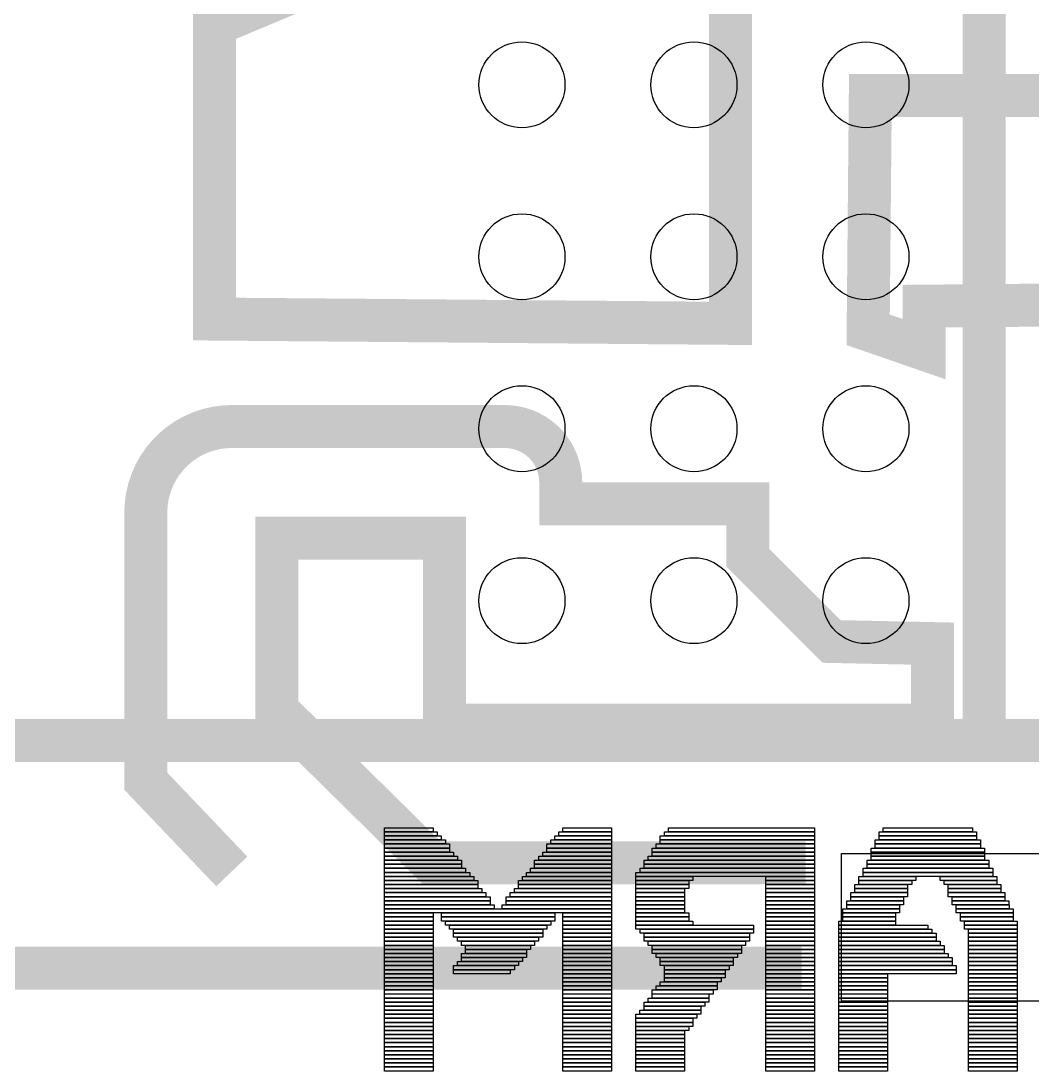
# Model space of a CAD drawing. Extents: x -18.1 to 63.6, y -0.2 to 55.2.
# Drawn here: x 7.5 to 12.207, y 5.452 to 10.337 of the extents above; entities that cross this region are included whole.
import ezdxf

# ---------------------------------------------------------------- set-up
doc = ezdxf.new("R2010")
doc.units = 0
doc.header["$MEASUREMENT"] = 0
for name, color, linetype in [('PG_SILKSCREEN_BOTTOM', 10, 'CONTINUOUS'), ('PG_SILKSCREEN_TOP', 11, 'CONTINUOUS'), ('PIN_BOTTOM', 13, 'CONTINUOUS'), ('PIN_TOP', 12, 'CONTINUOUS')]:
    doc.layers.add(name, color=color, linetype=linetype)

msp = doc.modelspace()

# ---------------------------------------------------------------- linework, layer by layer
at = {"layer": 'PG_SILKSCREEN_BOTTOM', "const_width": 0.2}
for points in [[(12.7296, 20.2898), (3.7296, 20.2898), (3.7296, 6.9898), (12.7296, 6.9898)], [(11.9796, 6.9898), (4.4796, 6.9898), (4.4796, 20.2898), (11.9796, 20.2898)]]:
    msp.add_lwpolyline(points, close=True, dxfattribs=at)
at = {"layer": 'PG_SILKSCREEN_BOTTOM'}
for points in [[(9.417, 6.5642), (9.1906, 6.5642), (9.1906, 6.5832), (9.417, 6.5832)], [(9.4358, 6.5455), (9.1906, 6.5455), (9.1906, 6.5644), (9.4358, 6.5644)], [(10.2468, 6.5455), (10.0016, 6.5455), (10.0016, 6.5644), (10.2468, 6.5644)], [(10.2467, 6.5642), (10.0204, 6.5642), (10.0204, 6.5832), (10.2467, 6.5832)], [(11.1898, 6.5455), (10.492, 6.5455), (10.492, 6.5644), (11.1898, 6.5644)], [(11.1898, 6.5642), (10.5108, 6.5642), (10.5108, 6.5832), (11.1898, 6.5832)], [(11.9442, 6.5455), (11.4916, 6.5455), (11.4916, 6.5644), (11.9442, 6.5644)], [(11.9252, 6.5642), (11.5104, 6.5642), (11.5104, 6.5832), (11.9252, 6.5832)], [(9.4734, 6.5078), (9.1905, 6.5078), (9.1905, 6.5266), (9.4734, 6.5266)], [(9.4546, 6.5266), (9.1906, 6.5266), (9.1906, 6.5454), (9.4546, 6.5454)], [(9.4924, 6.4889), (9.1906, 6.4889), (9.1906, 6.5078), (9.4924, 6.5078)], [(10.2468, 6.4889), (9.945, 6.4889), (9.945, 6.5078), (10.2468, 6.5078)], [(10.2468, 6.5078), (9.9639, 6.5078), (9.9639, 6.5266), (10.2468, 6.5266)], [(10.2468, 6.5266), (9.9828, 6.5266), (9.9828, 6.5454), (10.2468, 6.5454)], [(11.1898, 6.4889), (10.4542, 6.4889), (10.4542, 6.5078), (11.1898, 6.5078)], [(11.1898, 6.5266), (10.4731, 6.5266), (10.4731, 6.5454), (11.1898, 6.5454)], [(11.1898, 6.5078), (10.4731, 6.5078), (10.4731, 6.5266), (11.1898, 6.5266)], [(11.9631, 6.5078), (11.4727, 6.5078), (11.4727, 6.5266), (11.9631, 6.5266)], [(11.9631, 6.4889), (11.4727, 6.4889), (11.4727, 6.5078), (11.9631, 6.5078)], [(11.9442, 6.5266), (11.4916, 6.5266), (11.4916, 6.5454), (11.9442, 6.5454)], [(9.53, 6.4322), (9.1905, 6.4322), (9.1905, 6.4512), (9.53, 6.4512)], [(9.4924, 6.47), (9.1906, 6.47), (9.1906, 6.4888), (9.4924, 6.4888)], [(9.5112, 6.4512), (9.1906, 6.4512), (9.1906, 6.47), (9.5112, 6.47)], [(10.2468, 6.4322), (9.9074, 6.4322), (9.9074, 6.4512), (10.2468, 6.4512)], [(10.2468, 6.4512), (9.9262, 6.4512), (9.9262, 6.47), (10.2468, 6.47)], [(10.2468, 6.47), (9.945, 6.47), (9.945, 6.4888), (10.2468, 6.4888)], [(11.1898, 6.4322), (10.4164, 6.4322), (10.4164, 6.4512), (11.1898, 6.4512)], [(11.1898, 6.47), (10.4354, 6.47), (10.4354, 6.4888), (11.1898, 6.4888)], [(11.1898, 6.4512), (10.4354, 6.4512), (10.4354, 6.47), (11.1898, 6.47)], [(11.9818, 6.47), (11.4538, 6.47), (11.4538, 6.4888), (11.9818, 6.4888)], [(11.9818, 6.4512), (11.4538, 6.4512), (11.4538, 6.47), (11.9818, 6.47)], [(11.9818, 6.4322), (11.4538, 6.4322), (11.4538, 6.4512), (11.9818, 6.4512)], [(9.549, 6.4134), (9.1906, 6.4134), (9.1906, 6.4324), (9.549, 6.4324)], [(9.549, 6.3946), (9.1906, 6.3946), (9.1906, 6.4134), (9.549, 6.4134)], [(10.2467, 6.4134), (9.8884, 6.4134), (9.8884, 6.4324), (10.2467, 6.4324)], [(10.2467, 6.3946), (9.8884, 6.3946), (9.8884, 6.4134), (10.2467, 6.4134)], [(11.1898, 6.4134), (10.3976, 6.4134), (10.3976, 6.4324), (11.1898, 6.4324)], [(11.1898, 6.3946), (10.3976, 6.3946), (10.3976, 6.4134), (11.1898, 6.4134)], [(12.0008, 6.4134), (11.435, 6.4134), (11.435, 6.4324), (12.0008, 6.4324)], [(12.0008, 6.3946), (11.435, 6.3946), (11.435, 6.4134), (12.0008, 6.4134)], [(9.5678, 6.3756), (9.1906, 6.3756), (9.1906, 6.3946), (9.5678, 6.3946)], [(9.5867, 6.3568), (9.1906, 6.3568), (9.1906, 6.3758), (9.5867, 6.3758)], [(9.6056, 6.338), (9.1906, 6.338), (9.1906, 6.3568), (9.6056, 6.3568)], [(10.2467, 6.338), (9.8318, 6.338), (9.8318, 6.3568), (10.2467, 6.3568)], [(10.2468, 6.3568), (9.8506, 6.3568), (9.8506, 6.3758), (10.2468, 6.3758)], [(10.2468, 6.3756), (9.8696, 6.3756), (9.8696, 6.3946), (10.2468, 6.3946)], [(11.1898, 6.3568), (10.3598, 6.3568), (10.3598, 6.3758), (11.1898, 6.3758)], [(10.624, 6.338), (10.3598, 6.338), (10.3598, 6.3568), (10.624, 6.3568)], [(11.1898, 6.3756), (10.3788, 6.3756), (10.3788, 6.3946), (11.1898, 6.3946)], [(11.1898, 6.338), (10.9634, 6.338), (10.9634, 6.3568), (11.1898, 6.3568)], [(11.6613, 6.338), (11.3973, 6.338), (11.3973, 6.3568), (11.6613, 6.3568)], [(12.0196, 6.3756), (11.416, 6.3756), (11.416, 6.3946), (12.0196, 6.3946)], [(12.0196, 6.3568), (11.416, 6.3568), (11.416, 6.3758), (12.0196, 6.3758)], [(12.0385, 6.338), (11.7745, 6.338), (11.7745, 6.3568), (12.0385, 6.3568)], [(9.6244, 6.3192), (9.1906, 6.3192), (9.1906, 6.338), (9.6244, 6.338)], [(9.6244, 6.3002), (9.1906, 6.3002), (9.1906, 6.3192), (9.6244, 6.3192)], [(10.2468, 6.3192), (9.813, 6.3192), (9.813, 6.338), (10.2468, 6.338)], [(10.2468, 6.3002), (9.813, 6.3002), (9.813, 6.3192), (10.2468, 6.3192)], [(10.6051, 6.3192), (10.3599, 6.3192), (10.3599, 6.338), (10.6051, 6.338)], [(10.6051, 6.3002), (10.3599, 6.3002), (10.3599, 6.3192), (10.6051, 6.3192)], [(11.1898, 6.3192), (10.9634, 6.3192), (10.9634, 6.338), (11.1898, 6.338)], [(11.1898, 6.3002), (10.9634, 6.3002), (10.9634, 6.3192), (11.1898, 6.3192)], [(11.6236, 6.3002), (11.3784, 6.3002), (11.3784, 6.3192), (11.6236, 6.3192)], [(11.6424, 6.3192), (11.3972, 6.3192), (11.3972, 6.338), (11.6424, 6.338)], [(12.0385, 6.3192), (11.7933, 6.3192), (11.7933, 6.338), (12.0385, 6.338)], [(12.0574, 6.3002), (11.8122, 6.3002), (11.8122, 6.3192), (12.0574, 6.3192)], [(9.6434, 6.2814), (9.1906, 6.2814), (9.1906, 6.3002), (9.6434, 6.3002)], [(9.662, 6.2626), (9.1906, 6.2626), (9.1906, 6.2814), (9.662, 6.2814)], [(9.681, 6.2437), (9.1906, 6.2437), (9.1906, 6.2626), (9.681, 6.2626)], [(10.2468, 6.2437), (9.7564, 6.2437), (9.7564, 6.2626), (10.2468, 6.2626)], [(10.2467, 6.2626), (9.7752, 6.2626), (9.7752, 6.2814), (10.2467, 6.2814)], [(10.2468, 6.2814), (9.7942, 6.2814), (9.7942, 6.3002), (10.2468, 6.3002)], [(10.5863, 6.2814), (10.3599, 6.2814), (10.3599, 6.3002), (10.5863, 6.3002)], [(10.5863, 6.2626), (10.3599, 6.2626), (10.3599, 6.2814), (10.5863, 6.2814)], [(10.5863, 6.2437), (10.3599, 6.2437), (10.3599, 6.2626), (10.5863, 6.2626)], [(11.1898, 6.2814), (10.9634, 6.2814), (10.9634, 6.3002), (11.1898, 6.3002)], [(11.1898, 6.2626), (10.9634, 6.2626), (10.9634, 6.2814), (11.1898, 6.2814)], [(11.1898, 6.2437), (10.9634, 6.2437), (10.9634, 6.2626), (11.1898, 6.2626)], [(11.6236, 6.2626), (11.3594, 6.2626), (11.3594, 6.2814), (11.6236, 6.2814)], [(11.6047, 6.2437), (11.3595, 6.2437), (11.3595, 6.2626), (11.6047, 6.2626)], [(11.6236, 6.2814), (11.3784, 6.2814), (11.3784, 6.3002), (11.6236, 6.3002)], [(12.0574, 6.2814), (11.8122, 6.2814), (11.8122, 6.3002), (12.0574, 6.3002)], [(12.0762, 6.2626), (11.8122, 6.2626), (11.8122, 6.2814), (12.0762, 6.2814)], [(12.0762, 6.2437), (11.831, 6.2437), (11.831, 6.2626), (12.0762, 6.2626)], [(9.681, 6.2248), (9.1906, 6.2248), (9.1906, 6.2437), (9.681, 6.2437)], [(9.7, 6.206), (9.1906, 6.206), (9.1906, 6.2248), (9.7, 6.2248)], [(10.2468, 6.1871), (9.1906, 6.1871), (9.1906, 6.206), (10.2468, 6.206)], [(10.2468, 6.206), (9.7376, 6.206), (9.7376, 6.2248), (10.2468, 6.2248)], [(10.2468, 6.2248), (9.7564, 6.2248), (9.7564, 6.2437), (10.2468, 6.2437)], [(10.5863, 6.2248), (10.3599, 6.2248), (10.3599, 6.2437), (10.5863, 6.2437)], [(10.5863, 6.206), (10.3599, 6.206), (10.3599, 6.2248), (10.5863, 6.2248)], [(10.5863, 6.1871), (10.3599, 6.1871), (10.3599, 6.206), (10.5863, 6.206)], [(11.1898, 6.2248), (10.9634, 6.2248), (10.9634, 6.2437), (11.1898, 6.2437)], [(11.1898, 6.206), (10.9634, 6.206), (10.9634, 6.2248), (11.1898, 6.2248)], [(11.1898, 6.1871), (10.9634, 6.1871), (10.9634, 6.206), (11.1898, 6.206)], [(11.5858, 6.1871), (11.3218, 6.1871), (11.3218, 6.206), (11.5858, 6.206)], [(11.6047, 6.2248), (11.3407, 6.2248), (11.3407, 6.2437), (11.6047, 6.2437)], [(11.5859, 6.206), (11.3407, 6.206), (11.3407, 6.2248), (11.5859, 6.2248)], [(12.095, 6.2248), (11.831, 6.2248), (11.831, 6.2437), (12.095, 6.2437)], [(12.0951, 6.206), (11.8499, 6.206), (11.8499, 6.2248), (12.0951, 6.2248)], [(12.1139, 6.1871), (11.8499, 6.1871), (11.8499, 6.206), (12.1139, 6.206)], [(9.417, 6.1683), (9.1906, 6.1683), (9.1906, 6.1872), (9.417, 6.1872)], [(9.417, 6.1494), (9.1906, 6.1494), (9.1906, 6.1682), (9.417, 6.1682)], [(9.9828, 6.1683), (9.4548, 6.1683), (9.4548, 6.1872), (9.9828, 6.1872)], [(9.9828, 6.1494), (9.4548, 6.1494), (9.4548, 6.1682), (9.9828, 6.1682)], [(10.2467, 6.1683), (10.0204, 6.1683), (10.0204, 6.1872), (10.2467, 6.1872)], [(10.2467, 6.1494), (10.0204, 6.1494), (10.0204, 6.1682), (10.2467, 6.1682)], [(10.6051, 6.1683), (10.3599, 6.1683), (10.3599, 6.1872), (10.6051, 6.1872)], [(10.6051, 6.1494), (10.3599, 6.1494), (10.3599, 6.1682), (10.6051, 6.1682)], [(11.1898, 6.1683), (10.9634, 6.1683), (10.9634, 6.1872), (11.1898, 6.1872)], [(11.1898, 6.1494), (10.9634, 6.1494), (10.9634, 6.1682), (11.1898, 6.1682)], [(11.567, 6.1683), (11.3218, 6.1683), (11.3218, 6.1872), (11.567, 6.1872)], [(11.567, 6.1494), (11.3218, 6.1494), (11.3218, 6.1682), (11.567, 6.1682)], [(12.1138, 6.1683), (11.8688, 6.1683), (11.8688, 6.1872), (12.1138, 6.1872)], [(12.1138, 6.1494), (11.8688, 6.1494), (11.8688, 6.1682), (12.1138, 6.1682)], [(9.417, 6.1306), (9.1906, 6.1306), (9.1906, 6.1494), (9.417, 6.1494)], [(9.417, 6.1117), (9.1906, 6.1117), (9.1906, 6.1305), (9.417, 6.1305)], [(9.417, 6.0928), (9.1906, 6.0928), (9.1906, 6.1116), (9.417, 6.1116)], [(9.9639, 6.1306), (9.4735, 6.1306), (9.4735, 6.1494), (9.9639, 6.1494)], [(9.945, 6.1117), (9.4924, 6.1117), (9.4924, 6.1305), (9.945, 6.1305)], [(9.9262, 6.0928), (9.5114, 6.0928), (9.5114, 6.1116), (9.9262, 6.1116)], [(10.2467, 6.1306), (10.0204, 6.1306), (10.0204, 6.1494), (10.2467, 6.1494)], [(10.2467, 6.1117), (10.0204, 6.1117), (10.0204, 6.1305), (10.2467, 6.1305)], [(10.2467, 6.0928), (10.0204, 6.0928), (10.0204, 6.1116), (10.2467, 6.1116)], [(10.624, 6.1306), (10.3598, 6.1306), (10.3598, 6.1494), (10.624, 6.1494)], [(10.9069, 6.1117), (10.3599, 6.1117), (10.3599, 6.1305), (10.9069, 6.1305)], [(10.9068, 6.0928), (10.3788, 6.0928), (10.3788, 6.1116), (10.9068, 6.1116)], [(11.1898, 6.1306), (10.9634, 6.1306), (10.9634, 6.1494), (11.1898, 6.1494)], [(11.1898, 6.1117), (10.9634, 6.1117), (10.9634, 6.1305), (11.1898, 6.1305)], [(11.1898, 6.0928), (10.9634, 6.0928), (10.9634, 6.1116), (11.1898, 6.1116)], [(11.567, 6.1306), (11.303, 6.1306), (11.303, 6.1494), (11.567, 6.1494)], [(11.718, 6.1117), (11.303, 6.1117), (11.303, 6.1305), (11.718, 6.1305)], [(11.7366, 6.0928), (11.303, 6.0928), (11.303, 6.1116), (11.7366, 6.1116)], [(12.1328, 6.1306), (11.8876, 6.1306), (11.8876, 6.1494), (12.1328, 6.1494)], [(12.1328, 6.1117), (11.8876, 6.1117), (11.8876, 6.1305), (12.1328, 6.1305)], [(12.1328, 6.0928), (11.9064, 6.0928), (11.9064, 6.1116), (12.1328, 6.1116)], [(9.417, 6.074), (9.1906, 6.074), (9.1906, 6.0928), (9.417, 6.0928)], [(9.417, 6.0551), (9.1906, 6.0551), (9.1906, 6.074), (9.417, 6.074)], [(9.9262, 6.074), (9.5114, 6.074), (9.5114, 6.0928), (9.9262, 6.0928)], [(9.9073, 6.0551), (9.5301, 6.0551), (9.5301, 6.074), (9.9073, 6.074)], [(10.2467, 6.074), (10.0204, 6.074), (10.0204, 6.0928), (10.2467, 6.0928)], [(10.2467, 6.0551), (10.0204, 6.0551), (10.0204, 6.074), (10.2467, 6.074)], [(10.888, 6.074), (10.3976, 6.074), (10.3976, 6.0928), (10.888, 6.0928)], [(10.888, 6.0551), (10.3976, 6.0551), (10.3976, 6.074), (10.888, 6.074)], [(11.1898, 6.074), (10.9634, 6.074), (10.9634, 6.0928), (11.1898, 6.0928)], [(11.1898, 6.0551), (10.9634, 6.0551), (10.9634, 6.074), (11.1898, 6.074)], [(11.7556, 6.074), (11.303, 6.074), (11.303, 6.0928), (11.7556, 6.0928)], [(11.7556, 6.0551), (11.303, 6.0551), (11.303, 6.074), (11.7556, 6.074)], [(12.1328, 6.074), (11.9064, 6.074), (11.9064, 6.0928), (12.1328, 6.0928)], [(12.1328, 6.0551), (11.9064, 6.0551), (11.9064, 6.074), (12.1328, 6.074)], [(9.417, 6.0362), (9.1906, 6.0362), (9.1906, 6.0552), (9.417, 6.0552)], [(9.417, 6.0174), (9.1906, 6.0174), (9.1906, 6.0362), (9.417, 6.0362)], [(9.417, 5.9985), (9.1906, 5.9985), (9.1906, 6.0174), (9.417, 6.0174)], [(9.8886, 6.0362), (9.549, 6.0362), (9.549, 6.0552), (9.8886, 6.0552)], [(9.8506, 5.9985), (9.5677, 5.9985), (9.5677, 6.0174), (9.8506, 6.0174)], [(9.8696, 6.0174), (9.5678, 6.0174), (9.5678, 6.0362), (9.8696, 6.0362)], [(10.2467, 6.0362), (10.0204, 6.0362), (10.0204, 6.0552), (10.2467, 6.0552)], [(10.2467, 6.0174), (10.0204, 6.0174), (10.0204, 6.0362), (10.2467, 6.0362)], [(10.2467, 5.9985), (10.0204, 5.9985), (10.0204, 6.0174), (10.2467, 6.0174)], [(10.8692, 6.0362), (10.4164, 6.0362), (10.4164, 6.0552), (10.8692, 6.0552)], [(10.8502, 6.0174), (10.4354, 6.0174), (10.4354, 6.0362), (10.8502, 6.0362)], [(10.8502, 5.9985), (10.4354, 5.9985), (10.4354, 6.0174), (10.8502, 6.0174)], [(11.1898, 6.0362), (10.9634, 6.0362), (10.9634, 6.0552), (11.1898, 6.0552)], [(11.1898, 6.0174), (10.9634, 6.0174), (10.9634, 6.0362), (11.1898, 6.0362)], [(11.1898, 5.9985), (10.9634, 5.9985), (10.9634, 6.0174), (11.1898, 6.0174)], [(11.7744, 6.0362), (11.303, 6.0362), (11.303, 6.0552), (11.7744, 6.0552)], [(11.7932, 6.0174), (11.303, 6.0174), (11.303, 6.0362), (11.7932, 6.0362)], [(11.7932, 5.9985), (11.303, 5.9985), (11.303, 6.0174), (11.7932, 6.0174)], [(12.1328, 6.0362), (11.9064, 6.0362), (11.9064, 6.0552), (12.1328, 6.0552)], [(12.1328, 6.0174), (11.9064, 6.0174), (11.9064, 6.0362), (12.1328, 6.0362)], [(12.1328, 5.9985), (11.9064, 5.9985), (11.9064, 6.0174), (12.1328, 6.0174)], [(9.417, 5.9797), (9.1906, 5.9797), (9.1906, 5.9986), (9.417, 5.9986)], [(9.417, 5.9608), (9.1906, 5.9608), (9.1906, 5.9796), (9.417, 5.9796)], [(9.417, 5.942), (9.1906, 5.942), (9.1906, 5.9608), (9.417, 5.9608)], [(9.8131, 5.942), (9.5302, 5.942), (9.5302, 5.9608), (9.8131, 5.9608)], [(9.8508, 5.9797), (9.549, 5.9797), (9.549, 5.9986), (9.8508, 5.9986)], [(9.8319, 5.9608), (9.549, 5.9608), (9.549, 5.9796), (9.8319, 5.9796)], [(10.2467, 5.9797), (10.0204, 5.9797), (10.0204, 5.9986), (10.2467, 5.9986)], [(10.2467, 5.9608), (10.0204, 5.9608), (10.0204, 5.9796), (10.2467, 5.9796)], [(10.2467, 5.942), (10.0204, 5.942), (10.0204, 5.9608), (10.2467, 5.9608)], [(10.8315, 5.9797), (10.4543, 5.9797), (10.4543, 5.9986), (10.8315, 5.9986)], [(10.8126, 5.9608), (10.473, 5.9608), (10.473, 5.9796), (10.8126, 5.9796)], [(10.8126, 5.942), (10.473, 5.942), (10.473, 5.9608), (10.8126, 5.9608)], [(11.1898, 5.9797), (10.9634, 5.9797), (10.9634, 5.9986), (11.1898, 5.9986)], [(11.1898, 5.9608), (10.9634, 5.9608), (10.9634, 5.9796), (11.1898, 5.9796)], [(11.1898, 5.942), (10.9634, 5.942), (10.9634, 5.9608), (11.1898, 5.9608)], [(11.8122, 5.9797), (11.303, 5.9797), (11.303, 5.9986), (11.8122, 5.9986)], [(11.831, 5.9608), (11.303, 5.9608), (11.303, 5.9796), (11.831, 5.9796)], [(11.831, 5.942), (11.303, 5.942), (11.303, 5.9608), (11.831, 5.9608)], [(12.1328, 5.9797), (11.9064, 5.9797), (11.9064, 5.9986), (12.1328, 5.9986)], [(12.1328, 5.9608), (11.9064, 5.9608), (11.9064, 5.9796), (12.1328, 5.9796)], [(12.1328, 5.942), (11.9064, 5.942), (11.9064, 5.9608), (12.1328, 5.9608)], [(9.417, 5.923), (9.1906, 5.923), (9.1906, 5.942), (9.417, 5.942)], [(9.417, 5.9042), (9.1906, 5.9042), (9.1906, 5.923), (9.417, 5.923)], [(9.7942, 5.923), (9.5112, 5.923), (9.5112, 5.942), (9.7942, 5.942)], [(9.7753, 5.9042), (9.5113, 5.9042), (9.5113, 5.923), (9.7753, 5.923)], [(10.2467, 5.923), (10.0204, 5.923), (10.0204, 5.942), (10.2467, 5.942)], [(10.2467, 5.9042), (10.0204, 5.9042), (10.0204, 5.923), (10.2467, 5.923)], [(10.7936, 5.923), (10.492, 5.923), (10.492, 5.942), (10.7936, 5.942)], [(10.775, 5.9042), (10.492, 5.9042), (10.492, 5.923), (10.775, 5.923)], [(11.1898, 5.923), (10.9634, 5.923), (10.9634, 5.942), (11.1898, 5.942)], [(11.1898, 5.9042), (10.9634, 5.9042), (10.9634, 5.923), (11.1898, 5.923)], [(11.8498, 5.923), (11.303, 5.923), (11.303, 5.942), (11.8498, 5.942)], [(11.8498, 5.9042), (11.303, 5.9042), (11.303, 5.923), (11.8498, 5.923)], [(12.1328, 5.923), (11.9064, 5.923), (11.9064, 5.942), (12.1328, 5.942)], [(12.1328, 5.9042), (11.9064, 5.9042), (11.9064, 5.923), (12.1328, 5.923)], [(9.417, 5.8854), (9.1906, 5.8854), (9.1906, 5.9042), (9.417, 5.9042)], [(9.417, 5.8664), (9.1906, 5.8664), (9.1906, 5.8854), (9.417, 5.8854)], [(9.417, 5.8477), (9.1906, 5.8477), (9.1906, 5.8666), (9.417, 5.8666)], [(10.2467, 5.8854), (10.0204, 5.8854), (10.0204, 5.9042), (10.2467, 5.9042)], [(10.2467, 5.8664), (10.0204, 5.8664), (10.0204, 5.8854), (10.2467, 5.8854)], [(10.2467, 5.8477), (10.0204, 5.8477), (10.0204, 5.8666), (10.2467, 5.8666)], [(10.7372, 5.8477), (10.4732, 5.8477), (10.4732, 5.8666), (10.7372, 5.8666)], [(10.775, 5.8854), (10.492, 5.8854), (10.492, 5.9042), (10.775, 5.9042)], [(10.756, 5.8664), (10.492, 5.8664), (10.492, 5.8854), (10.756, 5.8854)], [(11.1898, 5.8854), (10.9634, 5.8854), (10.9634, 5.9042), (11.1898, 5.9042)], [(11.1898, 5.8664), (10.9634, 5.8664), (10.9634, 5.8854), (11.1898, 5.8854)], [(11.1898, 5.8477), (10.9634, 5.8477), (10.9634, 5.8666), (11.1898, 5.8666)], [(11.5292, 5.8854), (11.303, 5.8854), (11.303, 5.9042), (11.5292, 5.9042)], [(11.5292, 5.8664), (11.303, 5.8664), (11.303, 5.8854), (11.5292, 5.8854)], [(11.5292, 5.8477), (11.303, 5.8477), (11.303, 5.8666), (11.5292, 5.8666)], [(12.1328, 5.8854), (11.9064, 5.8854), (11.9064, 5.9042), (12.1328, 5.9042)], [(12.1328, 5.8664), (11.9064, 5.8664), (11.9064, 5.8854), (12.1328, 5.8854)], [(12.1328, 5.8477), (11.9064, 5.8477), (11.9064, 5.8666), (12.1328, 5.8666)], [(9.417, 5.8287), (9.1906, 5.8287), (9.1906, 5.8477), (9.417, 5.8477)], [(9.417, 5.8098), (9.1906, 5.8098), (9.1906, 5.8288), (9.417, 5.8288)], [(10.2467, 5.8287), (10.0204, 5.8287), (10.0204, 5.8477), (10.2467, 5.8477)], [(10.2467, 5.8098), (10.0204, 5.8098), (10.0204, 5.8288), (10.2467, 5.8288)], [(10.7183, 5.8098), (10.4354, 5.8098), (10.4354, 5.8288), (10.7183, 5.8288)], [(10.7372, 5.8287), (10.4542, 5.8287), (10.4542, 5.8477), (10.7372, 5.8477)], [(11.1898, 5.8287), (10.9634, 5.8287), (10.9634, 5.8477), (11.1898, 5.8477)], [(11.1898, 5.8098), (10.9634, 5.8098), (10.9634, 5.8288), (11.1898, 5.8288)], [(11.5292, 5.8287), (11.303, 5.8287), (11.303, 5.8477), (11.5292, 5.8477)], [(11.5292, 5.8098), (11.303, 5.8098), (11.303, 5.8288), (11.5292, 5.8288)], [(12.1328, 5.8287), (11.9064, 5.8287), (11.9064, 5.8477), (12.1328, 5.8477)], [(12.1328, 5.8098), (11.9064, 5.8098), (11.9064, 5.8288), (12.1328, 5.8288)], [(9.417, 5.791), (9.1906, 5.791), (9.1906, 5.81), (9.417, 5.81)], [(9.417, 5.7722), (9.1906, 5.7722), (9.1906, 5.791), (9.417, 5.791)], [(9.417, 5.7534), (9.1906, 5.7534), (9.1906, 5.7723), (9.417, 5.7723)], [(10.2467, 5.791), (10.0204, 5.791), (10.0204, 5.81), (10.2467, 5.81)], [(10.2467, 5.7722), (10.0204, 5.7722), (10.0204, 5.791), (10.2467, 5.791)], [(10.2467, 5.7534), (10.0204, 5.7534), (10.0204, 5.7723), (10.2467, 5.7723)], [(10.6806, 5.7534), (10.3976, 5.7534), (10.3976, 5.7723), (10.6806, 5.7723)], [(10.6995, 5.7722), (10.4166, 5.7722), (10.4166, 5.791), (10.6995, 5.791)], [(10.6994, 5.791), (10.4354, 5.791), (10.4354, 5.81), (10.6994, 5.81)], [(11.1898, 5.791), (10.9634, 5.791), (10.9634, 5.81), (11.1898, 5.81)], [(11.1898, 5.7722), (10.9634, 5.7722), (10.9634, 5.791), (11.1898, 5.791)], [(11.1898, 5.7534), (10.9634, 5.7534), (10.9634, 5.7723), (11.1898, 5.7723)], [(11.5292, 5.791), (11.303, 5.791), (11.303, 5.81), (11.5292, 5.81)], [(11.5292, 5.7722), (11.303, 5.7722), (11.303, 5.791), (11.5292, 5.791)], [(11.5292, 5.7534), (11.303, 5.7534), (11.303, 5.7723), (11.5292, 5.7723)], [(12.1328, 5.791), (11.9064, 5.791), (11.9064, 5.81), (12.1328, 5.81)], [(12.1328, 5.7722), (11.9064, 5.7722), (11.9064, 5.791), (12.1328, 5.791)], [(12.1328, 5.7534), (11.9064, 5.7534), (11.9064, 5.7723), (12.1328, 5.7723)], [(9.417, 5.7344), (9.1906, 5.7344), (9.1906, 5.7534), (9.417, 5.7534)], [(9.417, 5.7156), (9.1906, 5.7156), (9.1906, 5.7345), (9.417, 5.7345)], [(10.2467, 5.7344), (10.0204, 5.7344), (10.0204, 5.7534), (10.2467, 5.7534)], [(10.2467, 5.7156), (10.0204, 5.7156), (10.0204, 5.7345), (10.2467, 5.7345)], [(10.6616, 5.7156), (10.3787, 5.7156), (10.3787, 5.7345), (10.6616, 5.7345)], [(10.6617, 5.7344), (10.3977, 5.7344), (10.3977, 5.7534), (10.6617, 5.7534)], [(11.1898, 5.7344), (10.9634, 5.7344), (10.9634, 5.7534), (11.1898, 5.7534)], [(11.1898, 5.7156), (10.9634, 5.7156), (10.9634, 5.7345), (11.1898, 5.7345)], [(11.5292, 5.7344), (11.303, 5.7344), (11.303, 5.7534), (11.5292, 5.7534)], [(11.5292, 5.7156), (11.303, 5.7156), (11.303, 5.7345), (11.5292, 5.7345)], [(12.1328, 5.7344), (11.9064, 5.7344), (11.9064, 5.7534), (12.1328, 5.7534)], [(12.1328, 5.7156), (11.9064, 5.7156), (11.9064, 5.7345), (12.1328, 5.7345)], [(9.417, 5.6968), (9.1906, 5.6968), (9.1906, 5.7156), (9.417, 5.7156)], [(9.417, 5.6778), (9.1906, 5.6778), (9.1906, 5.6968), (9.417, 5.6968)], [(9.417, 5.659), (9.1906, 5.659), (9.1906, 5.6779), (9.417, 5.6779)], [(10.2467, 5.6968), (10.0204, 5.6968), (10.0204, 5.7156), (10.2467, 5.7156)], [(10.2467, 5.6778), (10.0204, 5.6778), (10.0204, 5.6968), (10.2467, 5.6968)], [(10.2467, 5.659), (10.0204, 5.659), (10.0204, 5.6779), (10.2467, 5.6779)], [(10.624, 5.6778), (10.3598, 5.6778), (10.3598, 5.6968), (10.624, 5.6968)], [(10.624, 5.659), (10.3598, 5.659), (10.3598, 5.6779), (10.624, 5.6779)], [(10.6429, 5.6968), (10.3599, 5.6968), (10.3599, 5.7156), (10.6429, 5.7156)], [(11.1898, 5.6968), (10.9634, 5.6968), (10.9634, 5.7156), (11.1898, 5.7156)], [(11.1898, 5.6778), (10.9634, 5.6778), (10.9634, 5.6968), (11.1898, 5.6968)], [(11.1898, 5.659), (10.9634, 5.659), (10.9634, 5.6779), (11.1898, 5.6779)], [(11.5292, 5.6968), (11.303, 5.6968), (11.303, 5.7156), (11.5292, 5.7156)], [(11.5292, 5.6778), (11.303, 5.6778), (11.303, 5.6968), (11.5292, 5.6968)], [(11.5292, 5.659), (11.303, 5.659), (11.303, 5.6779), (11.5292, 5.6779)], [(12.1328, 5.6968), (11.9064, 5.6968), (11.9064, 5.7156), (12.1328, 5.7156)], [(12.1328, 5.6778), (11.9064, 5.6778), (11.9064, 5.6968), (12.1328, 5.6968)], [(12.1328, 5.659), (11.9064, 5.659), (11.9064, 5.6779), (12.1328, 5.6779)], [(9.417, 5.6402), (9.1906, 5.6402), (9.1906, 5.659), (9.417, 5.659)], [(9.417, 5.6212), (9.1906, 5.6212), (9.1906, 5.6402), (9.417, 5.6402)], [(9.417, 5.6025), (9.1906, 5.6025), (9.1906, 5.6214), (9.417, 5.6214)], [(10.2467, 5.6402), (10.0204, 5.6402), (10.0204, 5.659), (10.2467, 5.659)], [(10.2467, 5.6212), (10.0204, 5.6212), (10.0204, 5.6402), (10.2467, 5.6402)], [(10.2467, 5.6025), (10.0204, 5.6025), (10.0204, 5.6214), (10.2467, 5.6214)], [(10.6051, 5.6402), (10.3599, 5.6402), (10.3599, 5.659), (10.6051, 5.659)], [(10.5863, 5.6212), (10.3599, 5.6212), (10.3599, 5.6402), (10.5863, 5.6402)], [(10.5863, 5.6025), (10.3599, 5.6025), (10.3599, 5.6214), (10.5863, 5.6214)], [(11.1898, 5.6402), (10.9634, 5.6402), (10.9634, 5.659), (11.1898, 5.659)], [(11.1898, 5.6212), (10.9634, 5.6212), (10.9634, 5.6402), (11.1898, 5.6402)], [(11.1898, 5.6025), (10.9634, 5.6025), (10.9634, 5.6214), (11.1898, 5.6214)], [(11.5292, 5.6402), (11.303, 5.6402), (11.303, 5.659), (11.5292, 5.659)], [(11.5292, 5.6212), (11.303, 5.6212), (11.303, 5.6402), (11.5292, 5.6402)], [(11.5292, 5.6025), (11.303, 5.6025), (11.303, 5.6214), (11.5292, 5.6214)], [(12.1328, 5.6402), (11.9064, 5.6402), (11.9064, 5.659), (12.1328, 5.659)], [(12.1328, 5.6212), (11.9064, 5.6212), (11.9064, 5.6402), (12.1328, 5.6402)], [(12.1328, 5.6025), (11.9064, 5.6025), (11.9064, 5.6214), (12.1328, 5.6214)], [(9.417, 5.5836), (9.1906, 5.5836), (9.1906, 5.6025), (9.417, 5.6025)], [(9.417, 5.5648), (9.1906, 5.5648), (9.1906, 5.5836), (9.417, 5.5836)], [(10.2467, 5.5836), (10.0204, 5.5836), (10.0204, 5.6025), (10.2467, 5.6025)], [(10.2467, 5.5648), (10.0204, 5.5648), (10.0204, 5.5836), (10.2467, 5.5836)], [(10.5863, 5.5836), (10.3599, 5.5836), (10.3599, 5.6025), (10.5863, 5.6025)], [(10.5863, 5.5648), (10.3599, 5.5648), (10.3599, 5.5836), (10.5863, 5.5836)], [(11.1898, 5.5836), (10.9634, 5.5836), (10.9634, 5.6025), (11.1898, 5.6025)], [(11.1898, 5.5648), (10.9634, 5.5648), (10.9634, 5.5836), (11.1898, 5.5836)], [(11.5292, 5.5836), (11.303, 5.5836), (11.303, 5.6025), (11.5292, 5.6025)], [(11.5292, 5.5648), (11.303, 5.5648), (11.303, 5.5836), (11.5292, 5.5836)], [(12.1328, 5.5836), (11.9064, 5.5836), (11.9064, 5.6025), (12.1328, 5.6025)], [(12.1328, 5.5648), (11.9064, 5.5648), (11.9064, 5.5836), (12.1328, 5.5836)], [(9.417, 5.5458), (9.1906, 5.5458), (9.1906, 5.5648), (9.417, 5.5648)], [(9.417, 5.527), (9.1906, 5.527), (9.1906, 5.5458), (9.417, 5.5458)], [(9.417, 5.5082), (9.1906, 5.5082), (9.1906, 5.527), (9.417, 5.527)], [(10.2467, 5.5458), (10.0204, 5.5458), (10.0204, 5.5648), (10.2467, 5.5648)], [(10.2467, 5.527), (10.0204, 5.527), (10.0204, 5.5458), (10.2467, 5.5458)], [(10.2467, 5.5082), (10.0204, 5.5082), (10.0204, 5.527), (10.2467, 5.527)], [(10.5863, 5.5458), (10.3599, 5.5458), (10.3599, 5.5648), (10.5863, 5.5648)], [(10.5863, 5.527), (10.3599, 5.527), (10.3599, 5.5458), (10.5863, 5.5458)], [(10.5863, 5.5082), (10.3599, 5.5082), (10.3599, 5.527), (10.5863, 5.527)], [(11.1898, 5.5458), (10.9634, 5.5458), (10.9634, 5.5648), (11.1898, 5.5648)], [(11.1898, 5.527), (10.9634, 5.527), (10.9634, 5.5458), (11.1898, 5.5458)], [(11.1898, 5.5082), (10.9634, 5.5082), (10.9634, 5.527), (11.1898, 5.527)], [(11.5292, 5.5458), (11.303, 5.5458), (11.303, 5.5648), (11.5292, 5.5648)], [(11.5292, 5.527), (11.303, 5.527), (11.303, 5.5458), (11.5292, 5.5458)], [(11.5292, 5.5082), (11.303, 5.5082), (11.303, 5.527), (11.5292, 5.527)], [(12.1328, 5.5458), (11.9064, 5.5458), (11.9064, 5.5648), (12.1328, 5.5648)], [(12.1328, 5.527), (11.9064, 5.527), (11.9064, 5.5458), (12.1328, 5.5458)], [(12.1328, 5.5082), (11.9064, 5.5082), (11.9064, 5.527), (12.1328, 5.527)], [(9.417, 5.4892), (9.1906, 5.4892), (9.1906, 5.5082), (9.417, 5.5082)], [(9.417, 5.4704), (9.1906, 5.4704), (9.1906, 5.4894), (9.417, 5.4894)], [(10.2467, 5.4892), (10.0204, 5.4892), (10.0204, 5.5082), (10.2467, 5.5082)], [(10.2467, 5.4704), (10.0204, 5.4704), (10.0204, 5.4894), (10.2467, 5.4894)], [(10.5863, 5.4892), (10.3599, 5.4892), (10.3599, 5.5082), (10.5863, 5.5082)], [(10.5863, 5.4704), (10.3599, 5.4704), (10.3599, 5.4894), (10.5863, 5.4894)], [(11.1898, 5.4892), (10.9634, 5.4892), (10.9634, 5.5082), (11.1898, 5.5082)], [(11.1898, 5.4704), (10.9634, 5.4704), (10.9634, 5.4894), (11.1898, 5.4894)], [(11.5292, 5.4892), (11.303, 5.4892), (11.303, 5.5082), (11.5292, 5.5082)], [(11.5292, 5.4704), (11.303, 5.4704), (11.303, 5.4894), (11.5292, 5.4894)], [(12.1328, 5.4892), (11.9064, 5.4892), (11.9064, 5.5082), (12.1328, 5.5082)], [(12.1328, 5.4704), (11.9064, 5.4704), (11.9064, 5.4894), (12.1328, 5.4894)], [(9.417, 5.4516), (9.1906, 5.4516), (9.1906, 5.4704), (9.417, 5.4704)], [(10.2467, 5.4516), (10.0204, 5.4516), (10.0204, 5.4704), (10.2467, 5.4704)], [(10.5863, 5.4516), (10.3599, 5.4516), (10.3599, 5.4704), (10.5863, 5.4704)], [(11.1898, 5.4516), (10.9634, 5.4516), (10.9634, 5.4704), (11.1898, 5.4704)], [(11.5292, 5.4516), (11.303, 5.4516), (11.303, 5.4704), (11.5292, 5.4704)], [(12.1328, 5.4516), (11.9064, 5.4516), (11.9064, 5.4704), (12.1328, 5.4704)]]:
    msp.add_lwpolyline(points, close=True, dxfattribs=at)
at = {"layer": 'PG_SILKSCREEN_TOP', "const_width": 0.2}
for points in [[(8.4, 8.95), (8.4, 10.32), (9.33, 10.71), (10.8, 10.71), (10.8, 8.93)], [(11.44, 8.9), (11.45, 9.99), (13.15, 9.99), (13.15, 8.87), (12.84, 8.87), (12.84, 9.02), (11.7, 9.01), (11.7, 8.81)]]:
    msp.add_lwpolyline(points, close=True, dxfattribs=at)
msp.add_lwpolyline([(8.48, 6.38), (8.08, 6.8), (8.08, 8.05, -0.414214), (8.48, 8.45), (9.75, 8.45, -0.414214), (10.01, 8.19), (10.01, 8.09), (10.88, 8.09), (10.88, 7.84), (11.27, 7.45), (11.74, 7.44), (11.74, 7.06), (9.47, 7.06), (9.47, 7.93), (8.69, 7.93), (8.69, 7.13), (9.41, 6.42), (11.15, 6.42)], format="xyb", dxfattribs=at)
msp.add_lwpolyline([(2.86, 5.93), (11.13, 5.93)], dxfattribs=at)
at = {"layer": 'PIN_BOTTOM'}
for centre in [(9.8296, 10.0398), (10.6296, 10.0398), (11.4296, 10.0398), (9.8296, 9.2398), (10.6296, 9.2398), (11.4296, 9.2398), (9.8296, 8.4398), (10.6296, 8.4398), (11.4296, 8.4398), (9.8296, 7.6398), (10.6296, 7.6398), (11.4296, 7.6398)]:
    msp.add_circle(centre, 0.2, dxfattribs=at)
at = {"layer": 'PIN_TOP'}
msp.add_lwpolyline([(14.6437, 5.7771), (11.3163, 5.7771), (11.3163, 6.4629), (14.6437, 6.4629)], close=True, dxfattribs=at)

doc.saveas('drawing.dxf')
